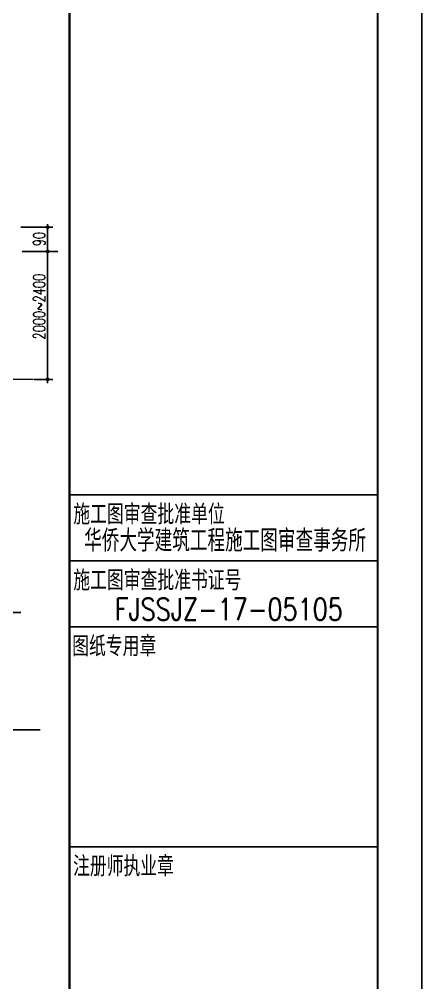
# Model space of a CAD drawing. Extents: x -472319 to -112444, y -516749 to -5704.
# Drawn here: x -351580 to -342439, y -69396 to -47496 of the extents above; entities that cross this region are included whole.
import ezdxf

# ---------------------------------------------------------------- set-up
doc = ezdxf.new("R2010")
doc.units = 0
doc.header["$LTSCALE"] = 100
doc.header["$MEASUREMENT"] = 0
for name, color, linetype in [('DIMENSION', 3, 'Continuous'), ('FRAME', 3, 'Continuous'), ('PUB_TEXT', 7, 'Continuous'), ('填充', 8, 'Continuous')]:
    doc.layers.add(name, color=color, linetype=linetype)
doc.styles.add('_HZTXT', font='txt.shx', dxfattribs={"width": 0.35, "bigfont": 'hztxt.shx'})
doc.styles.add('dxfs', font='txt.shx', dxfattribs={"width": 0.7, "bigfont": 'dxfs.shx'})
doc.styles.add('FRAME', font='simhei.ttf', dxfattribs={"width": 0.7})

# ---------------------------------------------------------------- blocks, each defined once
blk = doc.blocks.new('A$C20674F94')
at = {"layer": 'FRAME'}
for p, q in [((84100, 0), (84100, 59400)), ((76100, 58400), (76100, 1000)), ((83100, 1000), (83100, 58400)), ((83100, 32000), (76100, 32000)), ((83100, 30500), (76100, 30500)), ((83100, 29000), (76100, 29000)), ((83100, 24000), (76100, 24000))]:
    blk.add_line(p, q, dxfattribs=at)
at = {"layer": 'FRAME', "const_width": 50}
for points in [[(2500, 58400), (83100, 58400), (83100, 1000), (2500, 1000), (2500, 58400)], [(76100, 58400), (76100, 1000)]]:
    blk.add_lwpolyline(points, dxfattribs=at)
at = {"layer": 'FRAME', "style": 'FRAME', "width": 0.7}
for s, p in [('施工图审查批准单位', (76187, 31371)), ('施工图审查批准书证号', (76187, 29871)), ('图纸专用章', (76161, 28374)), ('注册师执业章', (76180, 23374))]:
    blk.add_text(s, height=400, dxfattribs=at).set_placement(p)
at = {"layer": 'PUB_TEXT', "style": '_HZTXT', "width": 0.8}
for s, p in [('华侨大学建筑工程施工图审查事务所', (76434, 30710)), ('FJSSJZ-17-05105', (77133, 29149))]:
    blk.add_text(s, height=500, dxfattribs=at).set_placement(p)

msp = doc.modelspace()

# ---------------------------------------------------------------- linework, layer by layer
at = {"layer": 'DIMENSION'}
for p, q in [((-351542.942, -52222.392), (-350818.974, -52222.392)), ((-350936.084, -52155.152), (-350936.084, -55769.951)), ((-351516.905, -52775.352), (-350702.52, -52775.352)), ((-351240.82, -55680.867), (-350818.974, -55680.867)), ((-353577.42, -60978.697), (-351541.064, -60978.697)), ((-353620.302, -63647.433), (-351107.226, -63647.433))]:
    msp.add_line(p, q, dxfattribs=at)
at = {"layer": 'DIMENSION', "const_width": 43.2}
for points in [[(-350957.684, -52222.392, 1), (-350914.484, -52222.392, 1)], [(-350957.684, -52775.352, 1), (-350914.484, -52775.352, 1)], [(-350957.684, -55680.867, 1), (-350914.484, -55680.867, 1)]]:
    msp.add_lwpolyline(points, format="xyb", close=True, dxfattribs=at)
at = {"layer": 'DIMENSION', "const_width": 27.648}
msp.add_lwpolyline([(-357158.846, -55678.392), (-351250.11, -55678.392)], dxfattribs=at)

# ---------------------------------------------------------------- block references
at = {"layer": '填充'}
msp.add_blockref('A$C20674F94', (-426539.499, -90306.5), dxfattribs=at)

# ---------------------------------------------------------------- texts
at = {"layer": 'DIMENSION', "style": 'dxfs', "width": 0.7}
for s, p in [('90', (-350994.269, -52654.635)), ('2000~2400', (-350994.269, -54773.514))]:
    msp.add_text(s, height=270, rotation=90, dxfattribs=at).set_placement(p)

doc.saveas('drawing.dxf')
